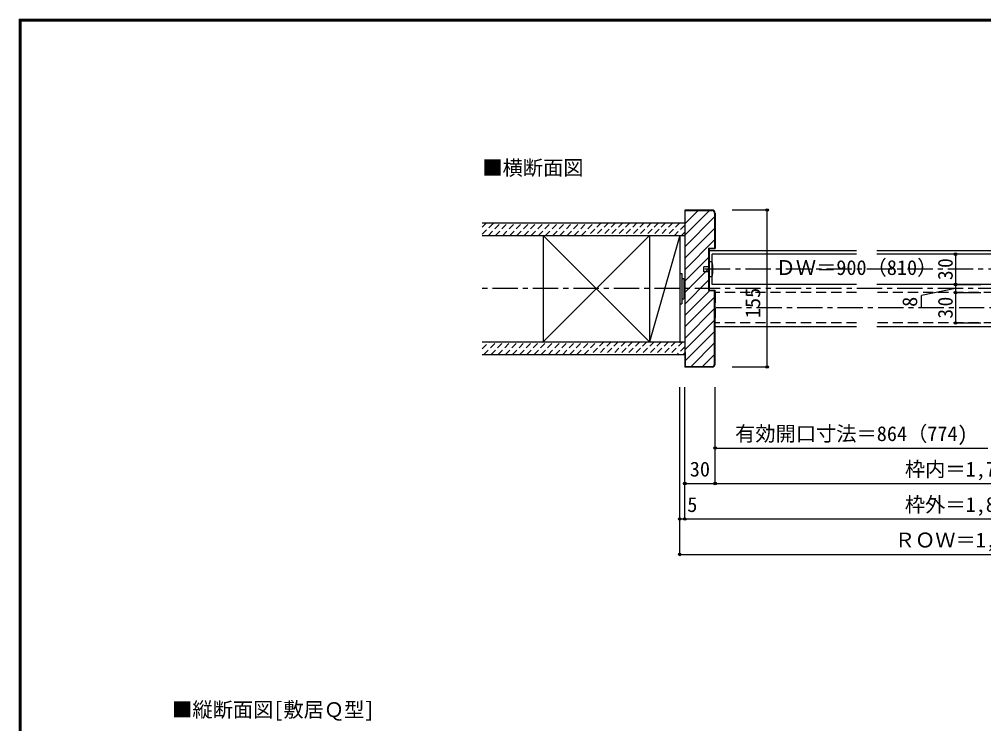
# Model space of a CAD drawing. Units: millimetres, scale not verified. Extents: x -973 to 977, y -718 to 696.
# Drawn here: x -973 to -20, y 0 to 696 of the extents above; entities that cross this region are included whole.
import ezdxf
from ezdxf.enums import TextEntityAlignment as Align

# ---------------------------------------------------------------- set-up
doc = ezdxf.new("R2010")
doc.units = ezdxf.units.MM
doc.header["$LTSCALE"] = 5
doc.header["$PDMODE"] = 32
doc.header["$PDSIZE"] = 2.5
for name, pattern in [('CHAIN1', [8, 5, -1, 1, -1]), ('DASHED1', [1.8, 1.2, -0.6]), ('DASHED2', [3, 2, -1])]:
    doc.linetypes.add(name, pattern=pattern)
for name, color, linetype in [('0-1_通り芯', 4, 'CHAIN1'), ('0-2_柱', 7, 'Continuous'), ('0-3_仕上げ', 2, 'Continuous'), ('0-4_枠', 3, 'Continuous'), ('0-6_扉', 6, 'Continuous'), ('0-7_金物', 7, 'Continuous'), ('0-A_文字', 7, 'Continuous'), ('0-B_寸法', 7, 'Continuous'), ('0-C_ハッチ', 4, 'DASHED1'), ('F-1_枠', 6, 'Continuous')]:
    doc.layers.add(name, color=color, linetype=linetype)
doc.styles.add('ＭＳ ゴシック', font='')
doc.styles.get('ＭＳ ゴシック').set_extended_font_data('MS Gothic')

msp = doc.modelspace()

# ---------------------------------------------------------------- linework, layer by layer
at = {"layer": '0-1_通り芯'}
for p, q in [((289.153, 449), (-296.847, 449)), ((519.135, 430), (-515.847, 430)), ((300.135, 411), (-285.847, 411))]:
    msp.add_line(p, q, dxfattribs=at)
at = {"layer": '0-2_柱'}
for p, q in [((-455.726, 377.5), (-350.726, 482.5)), ((-350.726, 377.5), (-455.726, 482.5)), ((-455.726, 377.5), (-350.726, 482.5)), ((-350.726, 377.5), (-455.726, 482.5)), ((-320.847, 482.5), (-350.726, 377.5)), ((-320.847, 482.5), (-350.726, 377.5))]:
    msp.add_line(p, q, dxfattribs=at)
at = {"layer": '0-2_柱', "color": 3}
for p, q in [((-455.726, 482.5), (-455.726, 377.5)), ((-350.726, 482.5), (-350.726, 377.5)), ((-320.847, 481.5), (-320.847, 376.5))]:
    msp.add_line(p, q, dxfattribs=at)
at = {"layer": '0-3_仕上げ'}
for p, q in [((-515.847, 495), (-315.847, 495)), ((-515.847, 495), (-315.847, 495)), ((-515.847, 482.5), (-315.847, 482.5)), ((-515.847, 482.5), (-315.847, 482.5)), ((-515.847, 377.5), (-315.847, 377.5)), ((-515.847, 377.5), (-315.847, 377.5)), ((-515.847, 365), (-315.847, 365)), ((-515.847, 365), (-315.847, 365))]:
    msp.add_line(p, q, dxfattribs=at)
at = {"layer": '0-4_枠'}
for p, q in [((-315.847, 507.5), (-315.847, 352.5)), ((-288.847, 507.5), (-315.847, 507.5)), ((-286.347, 504.5), (-286.347, 470)), ((-285.847, 504.5), (-285.847, 469.5)), ((-315.347, 492.5), (-315.847, 492.5)), ((-292.347, 470), (-286.347, 470)), ((-292.347, 470), (-292.347, 428)), ((-291.847, 469.5), (-285.847, 469.5)), ((-291.847, 469.5), (-291.847, 428.5)), ((-292.347, 428), (-286.347, 428)), ((-291.847, 428.5), (-285.847, 428.5)), ((-286.347, 355.5), (-286.347, 428)), ((-285.847, 355.5), (-285.847, 428.5)), ((-315.347, 367.5), (-315.847, 367.5)), ((-315.347, 367.5), (-315.347, 353)), ((-315.347, 353), (-288.847, 353)), ((-288.847, 352.5), (-315.847, 352.5))]:
    msp.add_line(p, q, dxfattribs=at)
at = {"layer": '0-4_枠', "color": 4}
for p, q in [((-291.847, 467.5), (-146.097, 467.5)), ((-126.097, 467.5), (129.403, 467.5)), ((-285.847, 392.5), (-146.097, 392.5)), ((-126.097, 392.5), (129.403, 392.5))]:
    msp.add_line(p, q, dxfattribs=at)
at = {"layer": '0-4_枠'}
msp.add_lwpolyline([(-315.347, 492.5), (-315.347, 507), (-288.847, 507)], dxfattribs=at)
for centre, radius, start, end in [((-288.847, 504.5), 3, 0, 90), ((-288.847, 504.5), 2.5, 0, 90), ((-288.847, 355.5), 2.5, 270, 0), ((-288.847, 355.5), 3, 270, 0)]:
    msp.add_arc(centre, radius, start, end, dxfattribs=at)
at = {"layer": '0-6_扉'}
for p, q in [((-146.097, 464), (-288.847, 464)), ((-288.847, 434), (-288.847, 464)), ((16.653, 464), (-126.097, 464)), ((-146.097, 434), (-288.847, 434)), ((16.653, 434), (-126.097, 434))]:
    msp.add_line(p, q, dxfattribs=at)
at = {"layer": '0-6_扉', "color": 2, "linetype": 'DASHED2'}
for p, q in [((-285.847, 426), (-285.847, 396)), ((-146.097, 426), (-285.847, 426)), ((19.653, 426), (-126.097, 426)), ((-146.097, 396), (-285.847, 396)), ((19.653, 396), (-126.097, 396))]:
    msp.add_line(p, q, dxfattribs=at)
at = {"layer": '0-7_金物'}
for p, q in [((-291.847, 451.5), (-296.847, 451.5)), ((-296.847, 446.5), (-296.847, 451.5)), ((-288.847, 456.5), (-291.847, 456.5)), ((-291.847, 441.5), (-291.847, 456.5)), ((-320.847, 445), (-318.847, 445)), ((-320.847, 445), (-320.847, 415)), ((-318.847, 445), (-318.847, 415)), ((-318.847, 440), (-316.847, 440)), ((-316.847, 440), (-316.847, 420)), ((-316.847, 439), (-315.847, 439)), ((-291.847, 446.5), (-296.847, 446.5)), ((-288.847, 441.5), (-291.847, 441.5)), ((-318.847, 420), (-316.847, 420)), ((-316.847, 421), (-315.847, 421)), ((-320.847, 415), (-318.847, 415))]:
    msp.add_line(p, q, dxfattribs=at)
msp.add_arc((-319.298, 449), 31.361, 346.16371, 13.83632, dxfattribs=at)
at = {"layer": '0-B_寸法', "color": 4}
for p, q in [((-234.425, 507.5), (-268.947, 507.5)), ((-234.425, 352.5), (-234.425, 507.5)), ((-23.347, 464), (-48.393, 464)), ((-48.393, 464), (-48.393, 434)), ((-48.393, 430), (-81.849, 423.119)), ((-23.347, 434), (-48.393, 434)), ((-48.393, 434), (-23.347, 434)), ((-48.393, 434), (-48.393, 396)), ((-81.849, 412.076), (-81.849, 423.119)), ((-48.393, 426), (-23.347, 426)), ((-48.393, 396), (-23.347, 396)), ((-234.425, 352.5), (-268.947, 352.5)), ((-320.847, 167.5), (-320.847, 332.5)), ((-315.847, 202.5), (-315.847, 332.5)), ((-285.847, 237.5), (-285.847, 332.5)), ((-285.847, 272.5), (-16.347, 272.5)), ((-315.847, 237.5), (319.135, 237.5)), ((-320.847, 202.5), (-315.847, 202.5)), ((-315.847, 202.5), (319.135, 202.5)), ((-320.847, 167.5), (324.144, 167.5))]:
    msp.add_line(p, q, dxfattribs=at)
at = {"layer": '0-B_寸法'}
for p in [(-234.425, 507.5), (-48.393, 464), (-48.393, 434), (-48.393, 434), (-48.393, 426), (-48.393, 396), (-234.425, 352.5), (-285.847, 272.5), (-315.847, 237.5), (-285.847, 237.5), (-320.847, 202.5), (-315.847, 202.5), (-320.847, 167.5)]:
    msp.add_point(p, dxfattribs=at)
at = {"layer": '0-C_ハッチ', "linetype": 'Continuous'}
for p, q in [((-291.411, 507), (-315.847, 482.564)), ((-302.725, 507), (-315.347, 494.378)), ((-286.347, 500.75), (-315.847, 471.25)), ((-286.347, 489.436), (-315.847, 459.936)), ((-286.347, 478.123), (-315.847, 448.623)), ((-292.347, 460.809), (-315.847, 437.309)), ((-292.347, 449.495), (-315.847, 425.995)), ((-292.347, 438.182), (-315.847, 414.682)), ((-291.215, 428), (-315.847, 403.368)), ((-286.347, 421.554), (-315.847, 392.054)), ((-286.347, 410.24), (-315.847, 380.74)), ((-286.347, 398.927), (-315.847, 369.427)), ((-286.347, 387.613), (-315.347, 358.613)), ((-286.347, 376.299), (-309.646, 353)), ((-286.347, 364.986), (-298.333, 353))]:
    msp.add_line(p, q, dxfattribs=at)
at = {"layer": '0-C_ハッチ'}
for p, q in [((-515.847, 483.616), (-504.463, 495)), ((-515.847, 490.687), (-511.534, 495)), ((-515.847, 483.616), (-504.463, 495)), ((-515.847, 490.687), (-511.534, 495)), ((-509.892, 482.5), (-497.392, 495)), ((-509.892, 482.5), (-497.392, 495)), ((-502.821, 482.5), (-490.321, 495)), ((-502.821, 482.5), (-490.321, 495)), ((-495.75, 482.5), (-483.25, 495)), ((-495.75, 482.5), (-483.25, 495)), ((-488.679, 482.5), (-476.179, 495)), ((-488.679, 482.5), (-476.179, 495)), ((-481.608, 482.5), (-469.108, 495)), ((-481.608, 482.5), (-469.108, 495)), ((-474.536, 482.5), (-462.036, 495)), ((-474.536, 482.5), (-462.036, 495)), ((-467.465, 482.5), (-454.965, 495)), ((-467.465, 482.5), (-454.965, 495)), ((-460.394, 482.5), (-447.894, 495)), ((-460.394, 482.5), (-447.894, 495)), ((-453.323, 482.5), (-440.823, 495)), ((-453.323, 482.5), (-440.823, 495)), ((-446.252, 482.5), (-433.752, 495)), ((-446.252, 482.5), (-433.752, 495)), ((-439.181, 482.5), (-426.681, 495)), ((-439.181, 482.5), (-426.681, 495)), ((-432.11, 482.5), (-419.61, 495)), ((-432.11, 482.5), (-419.61, 495)), ((-425.039, 482.5), (-412.539, 495)), ((-425.039, 482.5), (-412.539, 495)), ((-417.968, 482.5), (-405.468, 495)), ((-417.968, 482.5), (-405.468, 495)), ((-398.397, 495), (-410.897, 482.5)), ((-398.397, 495), (-410.897, 482.5)), ((-391.326, 495), (-403.826, 482.5)), ((-391.326, 495), (-403.826, 482.5)), ((-384.255, 495), (-396.755, 482.5)), ((-384.255, 495), (-396.755, 482.5)), ((-377.184, 495), (-389.684, 482.5)), ((-377.184, 495), (-389.684, 482.5)), ((-370.113, 495), (-382.613, 482.5)), ((-370.113, 495), (-382.613, 482.5)), ((-363.041, 495), (-375.541, 482.5)), ((-363.041, 495), (-375.541, 482.5)), ((-355.97, 495), (-368.47, 482.5)), ((-355.97, 495), (-368.47, 482.5)), ((-348.899, 495), (-361.399, 482.5)), ((-348.899, 495), (-361.399, 482.5)), ((-341.828, 495), (-354.328, 482.5)), ((-341.828, 495), (-354.328, 482.5)), ((-334.757, 495), (-347.257, 482.5)), ((-334.757, 495), (-347.257, 482.5)), ((-327.686, 495), (-340.186, 482.5)), ((-327.686, 495), (-340.186, 482.5)), ((-320.615, 495), (-333.115, 482.5)), ((-320.615, 495), (-333.115, 482.5)), ((-315.847, 492.697), (-326.044, 482.5)), ((-315.847, 492.697), (-326.044, 482.5)), ((-315.847, 485.626), (-318.973, 482.5)), ((-315.847, 485.626), (-318.973, 482.5)), ((-515.847, 370.479), (-508.826, 377.5)), ((-515.847, 370.479), (-508.826, 377.5)), ((-514.255, 365), (-501.755, 377.5)), ((-514.255, 365), (-501.755, 377.5)), ((-507.184, 365), (-494.684, 377.5)), ((-507.184, 365), (-494.684, 377.5)), ((-500.113, 365), (-487.613, 377.5)), ((-500.113, 365), (-487.613, 377.5)), ((-493.041, 365), (-480.541, 377.5)), ((-493.041, 365), (-480.541, 377.5)), ((-485.97, 365), (-473.47, 377.5)), ((-485.97, 365), (-473.47, 377.5)), ((-478.899, 365), (-466.399, 377.5)), ((-478.899, 365), (-466.399, 377.5)), ((-471.828, 365), (-459.328, 377.5)), ((-471.828, 365), (-459.328, 377.5)), ((-464.757, 365), (-452.257, 377.5)), ((-464.757, 365), (-452.257, 377.5)), ((-457.686, 365), (-445.186, 377.5)), ((-457.686, 365), (-445.186, 377.5)), ((-450.615, 365), (-438.115, 377.5)), ((-450.615, 365), (-438.115, 377.5)), ((-443.544, 365), (-431.044, 377.5)), ((-443.544, 365), (-431.044, 377.5)), ((-436.473, 365), (-423.973, 377.5)), ((-436.473, 365), (-423.973, 377.5)), ((-429.402, 365), (-416.902, 377.5)), ((-429.402, 365), (-416.902, 377.5)), ((-422.331, 365), (-409.831, 377.5)), ((-422.331, 365), (-409.831, 377.5)), ((-415.26, 365), (-402.76, 377.5)), ((-415.26, 365), (-402.76, 377.5)), ((-395.689, 377.5), (-408.189, 365)), ((-395.689, 377.5), (-408.189, 365)), ((-388.618, 377.5), (-401.118, 365)), ((-388.618, 377.5), (-401.118, 365)), ((-381.547, 377.5), (-394.047, 365)), ((-381.547, 377.5), (-394.047, 365)), ((-374.475, 377.5), (-386.975, 365)), ((-374.475, 377.5), (-386.975, 365)), ((-367.404, 377.5), (-379.904, 365)), ((-367.404, 377.5), (-379.904, 365)), ((-360.333, 377.5), (-372.833, 365)), ((-360.333, 377.5), (-372.833, 365)), ((-353.262, 377.5), (-365.762, 365)), ((-353.262, 377.5), (-365.762, 365)), ((-346.191, 377.5), (-358.691, 365)), ((-346.191, 377.5), (-358.691, 365)), ((-339.12, 377.5), (-351.62, 365)), ((-339.12, 377.5), (-351.62, 365)), ((-332.049, 377.5), (-344.549, 365)), ((-332.049, 377.5), (-344.549, 365)), ((-324.978, 377.5), (-337.478, 365)), ((-324.978, 377.5), (-337.478, 365)), ((-317.907, 377.5), (-330.407, 365)), ((-317.907, 377.5), (-330.407, 365)), ((-315.847, 372.489), (-323.336, 365)), ((-315.847, 372.489), (-323.336, 365)), ((-315.847, 366.418), (-317.265, 365))]:
    msp.add_line(p, q, dxfattribs=at)
at = {"layer": 'F-1_枠'}
for p, q in [((-973.347, 695.833), (-973.347, -700.833)), ((-973.347, 695.833), (976.653, 695.833)), ((-972.514, 695.833), (-972.514, -700.833)), ((-971.68, 695.833), (-971.68, -700.833)), ((-973.347, 695), (976.653, 695)), ((-973.347, 694.167), (976.653, 694.167))]:
    msp.add_line(p, q, dxfattribs=at)

# ---------------------------------------------------------------- texts
at = {"layer": '0-A_文字', "style": 'ＭＳ ゴシック'}
for s, p in [('■横断面図', (-515.847, 537.5)), ('■縦断面図[敷居Ｑ型]', (-822.347, 2.5))]:
    msp.add_text(s, height=14.66, dxfattribs=at).set_placement(p, align=Align.BOTTOM_LEFT)
at = {"layer": '0-B_寸法', "style": 'ＭＳ ゴシック'}
for s, p in [('ＤＷ＝900（810）', (-226.097, 439)), ('有効開口寸法＝864（774)', (-266.097, 275)), ('30', (-310.847, 240)), ('枠内＝1,764（1,584）', (-98.347, 240)), ('5', (-313.347, 205)), ('枠外＝1,824（1,644）', (-98.347, 205)), ('ＲＯＷ＝1,834（1,654）', (-108.351, 170))]:
    msp.add_text(s, height=14.66, dxfattribs=at).set_placement(p, align=Align.BOTTOM_LEFT)
for s, p in [('155', (-236.925, 400.796)), ('8', (-81.849, 411.907))]:
    msp.add_text(s, height=14.66, rotation=90, dxfattribs=at).set_placement(p, align=Align.BOTTOM_LEFT)
at = {"layer": '0-B_寸法', "char_height": 14.66, "attachment_point": 7, "rotation": 90, "style": 'ＭＳ ゴシック'}
for insert in [(-50.893, 438.375), (-50.893, 400.375)]:
    msp.add_mtext('\\T1.27;\\W0.95;30', dxfattribs=dict(at, insert=insert))

doc.saveas('drawing.dxf')
